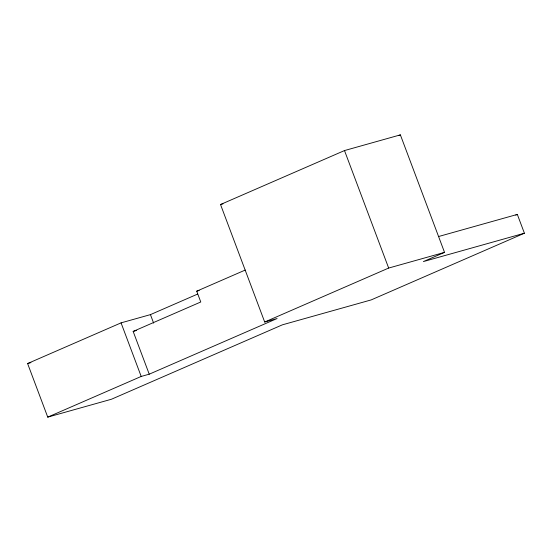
<?xml version="1.0" encoding="UTF-8"?>
<svg xmlns="http://www.w3.org/2000/svg" width="552" height="552" viewBox="0 0 552 552"><rect width="100%" height="100%" fill="white"/><g stroke="black" fill="none" stroke-linecap="round" stroke-linejoin="round"><path stroke-width="0.83" d="M197.616 294.085L150.441 314.619L121.06 322.865L27.6 363.547L47.741 417.126L141.195 376.443L149.233 374.187L277.09 318.538L264.691 322.016L220.524 204.523L344.496 150.565L400.372 134.874L444.532 252.374L423.398 261.572L524.4 233.22L517.334 214.417L438.681 236.497M398.792 135.564L400.372 134.874M149.233 374.187L133.156 331.421L200.776 301.985L196.712 291.18L245.219 270.066M264.691 322.016L388.663 268.058L444.532 252.374M515.754 215.107L517.334 214.417M524.4 233.22L371.185 299.908L282.396 324.831L111.463 399.234L47.741 417.126M220.524 204.523L222.987 203.833M196.712 291.18L199.175 290.49M133.156 331.421L136.441 330.496M27.6 363.547L30.912 362.616M344.496 150.565L388.663 268.058M150.441 314.619L153.635 323.113M121.06 322.865L141.195 376.443"/></g></svg>
